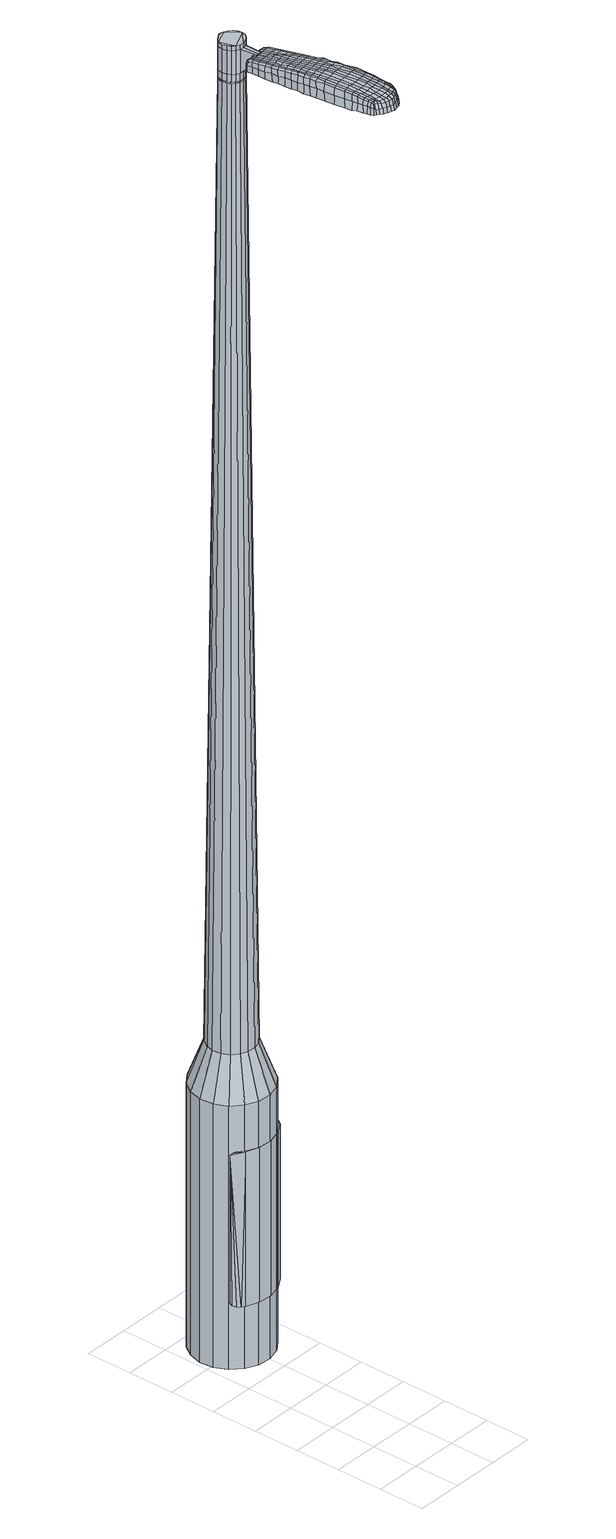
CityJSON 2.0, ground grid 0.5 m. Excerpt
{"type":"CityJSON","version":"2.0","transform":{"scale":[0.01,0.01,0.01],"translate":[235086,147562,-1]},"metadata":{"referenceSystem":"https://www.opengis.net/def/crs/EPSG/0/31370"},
"CityObjects":{
"object1":{"type":"GenericCityObject","attributes":{"cluster":337,"mean_distance_to_centroid":0.33,"new_centroid_x":235086.46,"new_centroid_y":147564.62,"mean_distance_to_camera":12.55,"H1":17.86,"H2":16.85,"Z_final":114.51,"cluster2":-1,"proj_x":235081.89,"proj_y":147565.12,"id_line":44578,"bearing_l":6.23,"distance":4.59,"orientation":"right","G_obj":276.23},"geometry":[{"type":"MultiSurface","lod":"2","boundaries":[[[0,1,2,3]],[[1,4,5,2]],[[4,6,7,5]],[[6,8,9,7]],[[8,10,11,9]],[[10,12,13,11]],[[12,14,15,13]],[[14,16,17,15]],[[16,18,19,17]],[[18,20,21,19]],[[20,22,23,21]],[[22,24,25,23]],[[24,26,27,25]],[[26,28,29,27]],[[28,30,31,29]],[[30,32,33,31]],[[32,34,35,33]],[[34,0,3,35]],[[36,37,38,39]],[[38,40,41,42]],[[41,43,42]],[[42,44,45,46]],[[45,47,46]],[[46,48,49,50]],[[49,51,50]],[[42,46,50,38]],[[50,52,39,38]],[[53,36,39]],[[2,5,7,35]],[[7,9,11,15]],[[11,13,15]],[[15,17,19,23]],[[19,21,23]],[[23,25,27,31]],[[27,29,31]],[[15,23,31,7]],[[31,33,35,7]],[[3,2,35]],[[1,0,54,55]],[[0,34,56,54]],[[34,32,57,56]],[[32,30,58,57]],[[30,28,59,58]],[[28,26,60,59]],[[26,24,61,60]],[[24,22,62,61]],[[22,20,63,62]],[[20,18,64,63]],[[18,16,65,64]],[[16,14,66,65]],[[14,12,67,66]],[[12,10,68,67]],[[10,8,69,68]],[[8,6,70,69]],[[6,4,71,70]],[[4,1,55,71]],[[55,54,72,73]],[[54,56,74,72]],[[56,57,75,74]],[[57,58,76,75]],[[58,59,77,76]],[[59,60,78,77]],[[60,61,79,78]],[[61,62,80,79]],[[62,63,81,80]],[[63,64,82,81]],[[64,65,83,82]],[[65,66,84,83]],[[66,67,85,84]],[[67,68,86,85]],[[68,69,87,86]],[[69,70,88,87]],[[70,71,89,88]],[[71,55,73,89]],[[72,90,91,92]],[[93,94,90,72]],[[75,95,94,93]],[[96,97,95,75]],[[98,99,97,96]],[[78,100,99,98]],[[79,101,100,78]],[[80,102,101,79]],[[81,103,102,80]],[[104,105,103,81]],[[83,106,105,104]],[[84,107,106,83]],[[108,109,107,84]],[[110,111,109,108]],[[112,113,111,110]],[[114,115,113,112]],[[89,116,115,114]],[[92,91,116,89]],[[117,118,119,120]],[[121,117,120,122]],[[123,121,122,124]],[[125,123,124,126]],[[127,125,126,128]],[[129,127,128,130]],[[131,129,130,132]],[[133,131,132,134]],[[135,133,134,136]],[[137,135,136,138]],[[139,137,138,140]],[[141,139,140,142]],[[143,141,142,144]],[[145,143,144,146]],[[147,145,146,148]],[[149,147,148,150]],[[73,72,92]],[[74,93,72]],[[74,75,93]],[[76,96,75]],[[76,77,98,96]],[[77,78,98]],[[82,104,81]],[[82,83,104]],[[85,108,84]],[[85,86,110,108]],[[86,87,112,110]],[[87,88,114,112]],[[88,89,114]],[[73,92,89]],[[151,91,90]],[[151,116,91]],[[152,115,116]],[[152,153,113,115]],[[153,154,111,113]],[[154,155,109,111]],[[155,107,109]],[[156,105,106]],[[156,103,105]],[[157,99,100]],[[157,158,97,99]],[[158,95,97]],[[159,94,95]],[[159,90,94]],[[39,52,149,160]],[[151,90,161,150]],[[53,39,160,118]],[[90,159,119,161]],[[36,53,118,117]],[[159,95,120,119]],[[37,36,117,121]],[[95,158,122,120]],[[38,37,121,123]],[[158,157,124,122]],[[40,38,123,125]],[[157,100,126,124]],[[41,40,125,127]],[[100,101,128,126]],[[43,41,127,129]],[[101,102,130,128]],[[42,43,129,131]],[[102,103,132,130]],[[44,42,131,133]],[[103,156,134,132]],[[45,44,133,135]],[[156,106,136,134]],[[47,45,135,137]],[[106,107,138,136]],[[46,47,137,139]],[[107,155,140,138]],[[48,46,139,141]],[[155,154,142,140]],[[49,48,141,143]],[[154,153,144,142]],[[51,49,143,145]],[[153,152,146,144]],[[50,51,145,147]],[[152,116,148,146]],[[52,50,147,149]],[[116,151,150,148]],[[149,150,162,163]],[[150,161,164,162]],[[161,119,165,164]],[[119,118,166,165]],[[118,160,167,166]],[[160,149,163,167]],[[168,169,170,171]],[[172,168,171,173]],[[168,172,174,175]],[[169,168,175,176]],[[177,178,179,180]],[[181,177,180,182]],[[177,181,183,184]],[[178,177,184,185]],[[186,187,188,189]],[[190,186,189,191]],[[186,190,192,193]],[[187,186,193,194]],[[195,196,197,198]],[[199,195,198,200]],[[195,199,201,202]],[[196,195,202,203]],[[204,205,206,207]],[[208,204,207,209]],[[204,208,210,211]],[[205,204,211,212]],[[213,214,215,216]],[[217,213,216,218]],[[213,217,219,220]],[[214,213,220,221]],[[222,223,224,225]],[[214,222,225,215]],[[222,214,221,226]],[[223,222,226,227]],[[228,229,230,231]],[[223,228,231,224]],[[228,223,227,232]],[[229,228,232,233]],[[234,172,173,235]],[[229,234,235,230]],[[234,229,233,236]],[[172,234,236,174]],[[237,238,239,240]],[[241,237,240,242]],[[237,241,243,244]],[[238,237,244,245]],[[246,247,248,249]],[[238,246,249,239]],[[246,238,245,250]],[[247,246,250,251]],[[252,253,254,255]],[[247,252,255,248]],[[252,247,251,256]],[[253,252,256,257]],[[258,259,260,261]],[[253,258,261,254]],[[258,253,257,262]],[[259,258,262,263]],[[264,169,176,265]],[[259,264,265,260]],[[264,259,263,266]],[[169,264,266,170]],[[267,268,269,270]],[[271,267,270,272]],[[267,271,273,274]],[[268,267,274,275]],[[276,277,278,279]],[[268,276,279,269]],[[276,268,275,280]],[[277,276,280,281]],[[282,283,284,285]],[[277,282,285,278]],[[282,277,281,286]],[[283,282,286,287]],[[288,181,182,289]],[[283,288,289,284]],[[288,283,287,290]],[[181,288,290,183]],[[291,292,293,294]],[[295,291,294,296]],[[291,295,297,298]],[[292,291,298,299]],[[300,301,302,303]],[[292,300,303,293]],[[300,292,299,304]],[[301,300,304,305]],[[306,307,308,309]],[[301,306,309,302]],[[306,301,305,310]],[[307,306,310,311]],[[312,313,314,315]],[[307,312,315,308]],[[312,307,311,316]],[[313,312,316,317]],[[318,178,185,319]],[[313,318,319,314]],[[318,313,317,320]],[[178,318,320,179]],[[321,207,206,322]],[[323,321,322,324]],[[321,323,325,326]],[[207,321,326,209]],[[327,323,324,328]],[[329,327,328,330]],[[327,329,331,332]],[[323,327,332,325]],[[333,329,330,334]],[[335,333,334,336]],[[333,335,337,338]],[[329,333,338,331]],[[339,335,336,340]],[[341,339,340,342]],[[339,341,343,344]],[[335,339,344,337]],[[345,341,342,346]],[[196,345,346,197]],[[345,196,203,347]],[[341,345,347,343]],[[348,349,194,193]],[[350,348,193,192]],[[348,350,351,352]],[[349,348,352,353]],[[354,355,353,352]],[[356,354,352,351]],[[354,356,357,358]],[[355,354,358,359]],[[360,361,359,358]],[[362,360,358,357]],[[360,362,363,364]],[[361,360,364,365]],[[366,367,365,364]],[[368,366,364,363]],[[366,368,201,199]],[[367,366,199,200]],[[369,370,371,372]],[[271,369,372,273]],[[369,271,272,373]],[[370,369,373,374]],[[375,190,191,376]],[[370,375,376,371]],[[375,370,374,377]],[[190,375,377,192]],[[378,379,380,381]],[[217,378,381,219]],[[378,217,218,382]],[[379,378,382,383]],[[384,385,386,387]],[[379,384,387,380]],[[384,379,383,388]],[[385,384,388,389]],[[390,187,194,391]],[[385,390,391,386]],[[390,385,389,392]],[[187,390,392,188]],[[393,394,395,396]],[[175,393,396,176]],[[393,175,174,397]],[[394,393,397,398]],[[399,400,401,402]],[[394,399,402,395]],[[399,394,398,403]],[[400,399,403,404]],[[405,198,197,406]],[[400,405,406,401]],[[405,400,404,407]],[[198,405,407,200]],[[408,409,410,411]],[[180,408,411,182]],[[408,180,179,412]],[[409,408,412,413]],[[414,202,201,415]],[[409,414,415,410]],[[414,409,413,416]],[[202,414,416,203]],[[417,418,419,420]],[[295,417,420,297]],[[417,295,296,421]],[[418,417,421,422]],[[423,208,209,424]],[[418,423,424,419]],[[423,418,422,425]],[[208,423,425,210]],[[426,427,428,429]],[[241,426,429,243]],[[426,241,242,430]],[[427,426,430,431]],[[432,433,434,435]],[[427,432,435,428]],[[432,427,431,436]],[[433,432,436,437]],[[438,205,212,439]],[[433,438,439,434]],[[438,433,437,440]],[[205,438,440,206]],[[441,442,431,430]],[[240,441,430,242]],[[441,240,239,443]],[[442,441,443,444]],[[445,446,437,436]],[[442,445,436,431]],[[445,442,444,447]],[[446,445,447,448]],[[449,322,206,440]],[[446,449,440,437]],[[449,446,448,450]],[[322,449,450,324]],[[451,452,453,454]],[[298,451,454,299]],[[451,298,297,420]],[[452,451,420,419]],[[455,326,325,456]],[[452,455,456,453]],[[455,452,419,424]],[[326,455,424,209]],[[457,458,444,443]],[[249,457,443,239]],[[457,249,248,459]],[[458,457,459,460]],[[461,462,448,447]],[[458,461,447,444]],[[461,458,460,463]],[[462,461,463,464]],[[465,328,324,450]],[[462,465,450,448]],[[465,462,464,466]],[[328,465,466,330]],[[467,468,469,470]],[[304,467,470,305]],[[467,304,299,454]],[[468,467,454,453]],[[471,332,331,472]],[[468,471,472,469]],[[471,468,453,456]],[[332,471,456,325]],[[473,474,460,459]],[[255,473,459,248]],[[473,255,254,475]],[[474,473,475,476]],[[477,478,464,463]],[[474,477,463,460]],[[477,474,476,479]],[[478,477,479,480]],[[481,334,330,466]],[[478,481,466,464]],[[481,478,480,482]],[[334,481,482,336]],[[483,484,485,486]],[[310,483,486,311]],[[483,310,305,470]],[[484,483,470,469]],[[487,338,337,488]],[[484,487,488,485]],[[487,484,469,472]],[[338,487,472,331]],[[489,490,476,475]],[[261,489,475,254]],[[489,261,260,491]],[[490,489,491,492]],[[493,494,480,479]],[[490,493,479,476]],[[493,490,492,495]],[[494,493,495,496]],[[497,340,336,482]],[[494,497,482,480]],[[497,494,496,498]],[[340,497,498,342]],[[499,500,501,502]],[[316,499,502,317]],[[499,316,311,486]],[[500,499,486,485]],[[503,344,343,504]],[[500,503,504,501]],[[503,500,485,488]],[[344,503,488,337]],[[505,506,492,491]],[[265,505,491,260]],[[505,265,176,396]],[[506,505,396,395]],[[507,508,496,495]],[[506,507,495,492]],[[507,506,395,402]],[[508,507,402,401]],[[509,346,342,498]],[[508,509,498,496]],[[509,508,401,406]],[[346,509,406,197]],[[510,511,413,412]],[[320,510,412,179]],[[510,320,317,502]],[[511,510,502,501]],[[512,347,203,416]],[[511,512,416,413]],[[512,511,501,504]],[[347,512,504,343]],[[513,514,374,373]],[[270,513,373,272]],[[513,270,269,515]],[[514,513,515,516]],[[517,350,192,377]],[[514,517,377,374]],[[517,514,516,518]],[[350,517,518,351]],[[519,520,521,522]],[[220,519,522,221]],[[519,220,219,381]],[[520,519,381,380]],[[523,524,525,526]],[[520,523,526,521]],[[523,520,380,387]],[[524,523,387,386]],[[527,349,353,528]],[[524,527,528,525]],[[527,524,386,391]],[[349,527,391,194]],[[529,530,516,515]],[[279,529,515,269]],[[529,279,278,531]],[[530,529,531,532]],[[533,356,351,518]],[[530,533,518,516]],[[533,530,532,534]],[[356,533,534,357]],[[535,536,537,538]],[[226,535,538,227]],[[535,226,221,522]],[[536,535,522,521]],[[539,540,541,542]],[[536,539,542,537]],[[539,536,521,526]],[[540,539,526,525]],[[543,355,359,544]],[[540,543,544,541]],[[543,540,525,528]],[[355,543,528,353]],[[545,546,532,531]],[[285,545,531,278]],[[545,285,284,547]],[[546,545,547,548]],[[549,362,357,534]],[[546,549,534,532]],[[549,546,548,550]],[[362,549,550,363]],[[551,552,553,554]],[[232,551,554,233]],[[551,232,227,538]],[[552,551,538,537]],[[555,556,557,558]],[[552,555,558,553]],[[555,552,537,542]],[[556,555,542,541]],[[559,361,365,560]],[[556,559,560,557]],[[559,556,541,544]],[[361,559,544,359]],[[561,562,548,547]],[[289,561,547,284]],[[561,289,182,411]],[[562,561,411,410]],[[563,368,363,550]],[[562,563,550,548]],[[563,562,410,415]],[[368,563,415,201]],[[564,565,398,397]],[[236,564,397,174]],[[564,236,233,554]],[[565,564,554,553]],[[566,567,404,403]],[[565,566,403,398]],[[566,565,553,558]],[[567,566,558,557]],[[568,367,200,407]],[[567,568,407,404]],[[568,567,557,560]],[[367,568,560,365]],[[569,570,571,572]],[[572,571,573,574]],[[575,573,571,576]],[[576,571,570,577]],[[578,579,580,581]],[[581,580,582,583]],[[584,582,580,585]],[[585,580,579,586]],[[587,588,589,590]],[[590,589,591,592]],[[593,591,589,594]],[[594,589,588,595]],[[596,597,598,599]],[[599,598,600,601]],[[602,600,598,603]],[[603,598,597,604]],[[605,606,607,608]],[[608,607,609,610]],[[611,609,607,612]],[[612,607,606,613]],[[614,615,616,617]],[[617,616,618,619]],[[620,618,616,621]],[[621,616,615,622]],[[623,624,625,626]],[[626,625,615,614]],[[622,615,625,627]],[[627,625,624,628]],[[629,630,631,632]],[[632,631,624,623]],[[628,624,631,633]],[[633,631,630,634]],[[574,573,635,636]],[[636,635,630,629]],[[634,630,635,637]],[[637,635,573,575]],[[638,639,640,641]],[[641,640,642,643]],[[644,642,640,645]],[[645,640,639,646]],[[647,648,649,650]],[[650,649,639,638]],[[646,639,649,651]],[[651,649,648,652]],[[653,654,655,656]],[[656,655,648,647]],[[652,648,655,657]],[[657,655,654,658]],[[659,660,661,662]],[[662,661,654,653]],[[658,654,661,663]],[[663,661,660,664]],[[577,570,665,666]],[[666,665,660,659]],[[664,660,665,667]],[[667,665,570,569]],[[668,669,670,671]],[[671,670,672,673]],[[674,672,670,675]],[[675,670,669,676]],[[677,678,679,680]],[[680,679,669,668]],[[676,669,679,681]],[[681,679,678,682]],[[683,684,685,686]],[[686,685,678,677]],[[682,678,685,687]],[[687,685,684,688]],[[583,582,689,690]],[[690,689,684,683]],[[688,684,689,691]],[[691,689,582,584]],[[692,693,694,695]],[[695,694,696,697]],[[698,696,694,699]],[[699,694,693,700]],[[701,702,703,704]],[[704,703,693,692]],[[700,693,703,705]],[[705,703,702,706]],[[707,708,709,710]],[[710,709,702,701]],[[706,702,709,711]],[[711,709,708,712]],[[713,714,715,716]],[[716,715,708,707]],[[712,708,715,717]],[[717,715,714,718]],[[586,579,719,720]],[[720,719,714,713]],[[718,714,719,721]],[[721,719,579,578]],[[605,608,722,723]],[[723,722,724,725]],[[726,724,722,727]],[[727,722,608,610]],[[725,724,728,729]],[[729,728,730,731]],[[732,730,728,733]],[[733,728,724,726]],[[731,730,734,735]],[[735,734,736,737]],[[738,736,734,739]],[[739,734,730,732]],[[737,736,740,741]],[[741,740,742,743]],[[744,742,740,745]],[[745,740,736,738]],[[743,742,746,747]],[[747,746,597,596]],[[604,597,746,748]],[[748,746,742,744]],[[595,749,750,594]],[[594,750,751,593]],[[752,751,750,753]],[[753,750,749,754]],[[754,755,756,753]],[[753,756,757,752]],[[758,757,756,759]],[[759,756,755,760]],[[760,761,762,759]],[[759,762,763,758]],[[764,763,762,765]],[[765,762,761,766]],[[766,767,768,765]],[[765,768,769,764]],[[602,769,768,600]],[[600,768,767,601]],[[770,771,772,773]],[[773,772,672,674]],[[673,672,772,774]],[[774,772,771,775]],[[592,591,776,777]],[[777,776,771,770]],[[775,771,776,778]],[[778,776,591,593]],[[779,780,781,782]],[[782,781,618,620]],[[619,618,781,783]],[[783,781,780,784]],[[785,786,787,788]],[[788,787,780,779]],[[784,780,787,789]],[[789,787,786,790]],[[595,588,791,792]],[[792,791,786,785]],[[790,786,791,793]],[[793,791,588,587]],[[794,795,796,797]],[[797,796,576,577]],[[575,576,796,798]],[[798,796,795,799]],[[800,801,802,803]],[[803,802,795,794]],[[799,795,802,804]],[[804,802,801,805]],[[596,599,806,807]],[[807,806,801,800]],[[805,801,806,808]],[[808,806,599,601]],[[809,810,811,812]],[[812,811,581,583]],[[578,581,811,813]],[[813,811,810,814]],[[602,603,815,816]],[[816,815,810,809]],[[814,810,815,817]],[[817,815,603,604]],[[818,819,820,821]],[[821,820,696,698]],[[697,696,820,822]],[[822,820,819,823]],[[610,609,824,825]],[[825,824,819,818]],[[823,819,824,826]],[[826,824,609,611]],[[827,828,829,830]],[[830,829,642,644]],[[643,642,829,831]],[[829,828,831]],[[832,833,834,835]],[[835,834,828,827]],[[831,828,834,836]],[[836,834,833,837]],[[613,606,838,839]],[[839,838,833,832]],[[837,833,838,840]],[[840,838,606,605]],[[841,842,831]],[[831,842,641,643]],[[638,641,842,843]],[[842,841,843]],[[837,844,845,836]],[[836,845,841,831]],[[843,841,845,846]],[[846,845,844,847]],[[605,723,848,840]],[[840,848,844,837]],[[847,844,848,849]],[[849,848,723,725]],[[850,851,852,853]],[[853,852,699,700]],[[698,699,852,821]],[[821,852,851,818]],[[726,727,854,855]],[[855,854,851,850]],[[818,851,854,825]],[[825,854,727,610]],[[856,857,843]],[[843,857,650,638]],[[647,650,857,858]],[[857,856,858]],[[847,859,860,846]],[[846,860,856,843]],[[858,856,860,861]],[[861,860,859,862]],[[725,729,863,849]],[[849,863,859,847]],[[862,859,863,864]],[[864,863,729,731]],[[865,866,867,868]],[[868,867,705,706]],[[700,705,867,853]],[[853,867,866,850]],[[732,733,869,870]],[[870,869,866,865]],[[850,866,869,855]],[[855,869,733,726]],[[871,872,858]],[[858,872,656,647]],[[653,656,872,873]],[[873,872,871,874]],[[862,875,876,861]],[[861,876,871,858]],[[874,871,876,877]],[[877,876,875,878]],[[731,735,879,864]],[[864,879,875,862]],[[878,875,879,880]],[[880,879,735,737]],[[881,882,883,884]],[[884,883,711,712]],[[706,711,883,868]],[[868,883,882,865]],[[738,739,885,886]],[[886,885,882,881]],[[865,882,885,870]],[[870,885,739,732]],[[874,887,888,873]],[[873,888,662,653]],[[659,662,888,889]],[[889,888,887,890]],[[878,891,892,877]],[[877,892,887,874]],[[890,887,892,893]],[[893,892,891,894]],[[737,741,895,880]],[[880,895,891,878]],[[894,891,895,896]],[[896,895,741,743]],[[897,898,899,900]],[[900,899,717,718]],[[712,717,899,884]],[[884,899,898,881]],[[744,745,901,902]],[[902,901,898,897]],[[881,898,901,886]],[[886,901,745,738]],[[890,903,904,889]],[[889,904,666,659]],[[577,666,904,797]],[[797,904,903,794]],[[894,905,906,893]],[[893,906,903,890]],[[794,903,906,803]],[[803,906,905,800]],[[743,747,907,896]],[[896,907,905,894]],[[800,905,907,807]],[[807,907,747,596]],[[814,908,909,813]],[[813,909,721,578]],[[718,721,909,900]],[[900,909,908,897]],[[604,748,910,817]],[[817,910,908,814]],[[897,908,910,902]],[[902,910,748,744]],[[775,911,912,774]],[[774,912,671,673]],[[668,671,912,913]],[[913,912,911,914]],[[593,751,915,778]],[[778,915,911,775]],[[914,911,915,916]],[[916,915,751,752]],[[917,918,919,920]],[[920,919,621,622]],[[620,621,919,782]],[[782,919,918,779]],[[921,922,923,924]],[[924,923,918,917]],[[779,918,923,788]],[[788,923,922,785]],[[754,749,925,926]],[[926,925,922,921]],[[785,922,925,792]],[[792,925,749,595]],[[914,927,928,913]],[[913,928,680,668]],[[677,680,928,929]],[[929,928,927,930]],[[752,757,931,916]],[[916,931,927,914]],[[930,927,931,932]],[[932,931,757,758]],[[933,934,935,936]],[[936,935,627,628]],[[622,627,935,920]],[[920,935,934,917]],[[937,938,939,940]],[[940,939,934,933]],[[917,934,939,924]],[[924,939,938,921]],[[760,755,941,942]],[[942,941,938,937]],[[921,938,941,926]],[[926,941,755,754]],[[930,943,944,929]],[[929,944,686,677]],[[683,686,944,945]],[[945,944,943,946]],[[758,763,947,932]],[[932,947,943,930]],[[946,943,947,948]],[[948,947,763,764]],[[949,950,951,952]],[[952,951,633,634]],[[628,633,951,936]],[[936,951,950,933]],[[953,954,955,956]],[[956,955,950,949]],[[933,950,955,940]],[[940,955,954,937]],[[766,761,957,958]],[[958,957,954,953]],[[937,954,957,942]],[[942,957,761,760]],[[946,959,960,945]],[[945,960,690,683]],[[583,690,960,812]],[[812,960,959,809]],[[764,769,961,948]],[[948,961,959,946]],[[809,959,961,816]],[[816,961,769,602]],[[799,962,963,798]],[[798,963,637,575]],[[634,637,963,952]],[[952,963,962,949]],[[805,964,965,804]],[[804,965,962,799]],[[949,962,965,956]],[[956,965,964,953]],[[601,767,966,808]],[[808,966,964,805]],[[953,964,966,958]],[[958,966,767,766]],[[569,572,171,170]],[[572,574,173,171]],[[584,585,184,183]],[[585,586,185,184]],[[587,590,189,188]],[[590,592,191,189]],[[611,612,211,210]],[[612,613,212,211]],[[614,617,216,215]],[[617,619,218,216]],[[623,626,225,224]],[[626,614,215,225]],[[629,632,231,230]],[[632,623,224,231]],[[574,636,235,173]],[[636,629,230,235]],[[644,645,244,243]],[[645,646,245,244]],[[646,651,250,245]],[[651,652,251,250]],[[652,657,256,251]],[[657,658,257,256]],[[658,663,262,257]],[[663,664,263,262]],[[664,667,266,263]],[[667,569,170,266]],[[674,675,274,273]],[[675,676,275,274]],[[676,681,280,275]],[[681,682,281,280]],[[682,687,286,281]],[[687,688,287,286]],[[688,691,290,287]],[[691,584,183,290]],[[692,695,294,293]],[[695,697,296,294]],[[701,704,303,302]],[[704,692,293,303]],[[707,710,309,308]],[[710,701,302,309]],[[713,716,315,314]],[[716,707,308,315]],[[586,720,319,185]],[[720,713,314,319]],[[770,773,372,371]],[[773,674,273,372]],[[592,777,376,191]],[[777,770,371,376]],[[619,783,382,218]],[[783,784,383,382]],[[784,789,388,383]],[[789,790,389,388]],[[790,793,392,389]],[[793,587,188,392]],[[697,822,421,296]],[[822,823,422,421]],[[823,826,425,422]],[[826,611,210,425]],[[827,830,429,428]],[[830,644,243,429]],[[832,835,435,434]],[[835,827,428,435]],[[613,839,439,212]],[[839,832,434,439]],[[967,968,969,970]],[[971,972,970,969]],[[973,974,975,976]],[[977,978,979,980]],[[968,981,982,969]],[[983,971,969,982]],[[984,973,976,985]],[[986,987,978,977]],[[981,988,989,982]],[[989,990,983,982]],[[991,984,985,992]],[[993,987,986,994]],[[988,995,996,989]],[[996,997,990,989]],[[998,991,992,999]],[[1000,993,994,1001]],[[1002,1003,1004,1005]],[[1006,1007,1003,1002]],[[1006,1008,1009,1007]],[[1008,1010,1011,1009]],[[1012,1013,1014,1015]],[[1016,1017,1013,1012]],[[1018,1019,1017,1016]],[[1020,1021,1019,1018]],[[1015,1004,1003,1012]],[[1012,1003,1007,1016]],[[1007,1009,1018,1016]],[[1009,1011,1020,1018]],[[976,975,972,971]],[[985,976,971,983]],[[990,992,985,983]],[[997,999,992,990]],[[977,980,974,973]],[[986,977,973,984]],[[994,986,984,991]],[[1001,994,991,998]],[[978,1002,1005,979]],[[987,1006,1002,978]],[[1008,1006,987,993]],[[1010,1008,993,1000]],[[1022,1023,1024,1025]],[[1024,1026,1027,1028]],[[1024,1028,1029,1030]],[[1024,1030,1025]],[[1031,1022,1025,1032]],[[1033,1032,1025,1034]],[[1035,1034,1025]],[[1036,1024,1023,1037]],[[1038,1036,1037,1039]],[[1040,1038,1039,1041]],[[1042,1040,1041,1043]],[[1044,1042,1043,1045]],[[1045,1046,1047,1048]],[[1045,1048,1049,1050]],[[1045,1050,1051,1052]],[[1051,1053,1054,1055]],[[1051,1055,1056,1057]],[[1051,1057,1052]],[[1045,1052,1044]],[[1058,1059,1023,1022]],[[1060,1061,1026,1024]],[[1062,1063,1035,1025]],[[1059,1064,1037,1023]],[[1065,1060,1024,1036]],[[1064,1066,1039,1037]],[[1067,1065,1036,1038]],[[1066,1068,1041,1039]],[[1069,1067,1038,1040]],[[1068,1070,1043,1041]],[[1071,1069,1040,1042]],[[1070,1072,1045,1043]],[[1073,1071,1042,1044]],[[1072,1074,1046,1045]],[[1075,1076,1053,1051]],[[1077,1073,1044,1052]],[[1047,1046,1074,1078]],[[1048,1047,1078,1079]],[[1049,1048,1079,1080]],[[1050,1049,1080,1081]],[[1051,1050,1081,1075]],[[1082,1058,1022,1031]],[[1083,1082,1031,1032]],[[1084,1083,1032,1033]],[[1085,1084,1033,1034]],[[1063,1085,1034,1035]],[[1027,1026,1061,1086]],[[1054,1053,1076,1087]],[[1028,1027,1086,1088]],[[1029,1028,1088,1089]],[[1030,1029,1089,1090]],[[1025,1030,1090,1062]],[[1055,1054,1087,1091]],[[1056,1055,1091,1092]],[[1057,1056,1092,1093]],[[1052,1057,1093,1077]]]}]}
},
"vertices":[
[52,218,384],[37,219,384],[37,219,96],[52,218,96],[24,225,384],[24,225,96],[13,235,384],[13,235,96],[7,248,384],[7,248,96],[5,263,384],[5,263,96],[9,277,384],[9,277,96],[17,289,384],[17,289,96],[29,298,384],[29,298,96],[43,302,384],[43,302,96],[58,301,384],[58,301,96],[71,295,384],[71,295,96],[82,285,384],[82,285,96],[88,272,384],[88,272,96],[90,257,384],[90,257,96],[86,243,384],[86,243,96],[78,231,384],[78,231,96],[66,222,384],[66,222,96],[57,251,1524],[60,255,1524],[61,259,1524],[49,247,1524],[60,264,1524],[58,268,1524],[51,273,1524],[55,271,1524],[46,274,1524],[42,272,1524],[35,266,1524],[38,269,1524],[34,261,1524],[35,256,1524],[40,249,1524],[37,252,1524],[44,247,1524],[53,248,1524],[50,235,429],[42,236,429],[59,238,429],[66,243,429],[71,250,429],[73,259,429],[72,267,429],[68,275,429],[62,281,429],[54,285,429],[45,285,429],[36,283,429],[29,278,429],[24,270,429],[22,262,429],[23,253,429],[27,245,429],[34,239,429],[49,247,1483],[44,247,1483],[53,248,1483],[57,251,1483],[60,255,1483],[61,259,1483],[60,264,1483],[58,268,1483],[55,271,1483],[51,273,1483],[46,274,1483],[42,272,1483],[38,269,1483],[35,266,1483],[34,261,1483],[35,256,1483],[37,252,1483],[40,249,1483],[49,247,1485],[44,248,1485],[44,248,1483],[53,249,1483],[53,249,1485],[57,251,1485],[59,255,1483],[59,255,1485],[60,259,1483],[60,259,1485],[60,264,1485],[58,268,1485],[55,271,1485],[51,273,1485],[46,273,1483],[46,273,1485],[42,272,1485],[38,269,1485],[36,265,1483],[36,265,1485],[35,261,1483],[35,261,1485],[35,257,1483],[35,257,1485],[37,253,1483],[37,253,1485],[40,249,1485],[57,251,1519],[53,248,1519],[53,248,1493],[57,251,1493],[60,255,1519],[60,255,1493],[61,259,1519],[61,259,1493],[60,264,1519],[60,264,1493],[58,268,1519],[58,268,1493],[55,271,1519],[55,271,1493],[51,273,1519],[51,273,1493],[46,274,1519],[46,274,1493],[42,272,1519],[42,272,1493],[38,269,1519],[38,269,1493],[35,266,1519],[35,266,1493],[34,261,1519],[34,261,1493],[35,256,1519],[35,256,1493],[37,252,1519],[37,252,1493],[40,249,1519],[40,249,1493],[44,247,1519],[44,247,1493],[44,247,1485],[37,252,1485],[35,256,1485],[34,261,1485],[35,266,1485],[46,274,1485],[61,259,1485],[60,255,1485],[53,248,1485],[49,247,1519],[49,247,1493],[48,228,1513],[48,228,1518],[51,228,1513],[54,229,1513],[54,229,1518],[51,228,1518],[40,152,1519],[39,160,1518],[38,158,1509],[38,151,1510],[40,144,1519],[39,142,1510],[42,145,1526],[41,154,1525],[41,161,1525],[78,156,1519],[77,163,1518],[75,164,1525],[76,157,1525],[79,148,1519],[78,149,1526],[81,147,1510],[80,155,1510],[79,162,1509],[68,82,1519],[65,81,1519],[65,80,1513],[69,81,1513],[72,83,1519],[73,82,1513],[72,85,1524],[68,83,1524],[65,83,1524],[60,155,1530],[60,163,1529],[56,162,1529],[57,155,1530],[61,146,1531],[58,146,1531],[65,147,1530],[64,156,1530],[63,163,1529],[51,235,1512],[49,235,1512],[49,234,1517],[51,234,1517],[54,236,1512],[54,235,1517],[55,235,1506],[52,235,1506],[49,234,1506],[47,94,1519],[47,97,1519],[45,96,1512],[46,93,1512],[48,91,1518],[47,90,1512],[49,92,1522],[49,94,1523],[48,97,1524],[46,102,1519],[45,107,1519],[43,106,1512],[44,100,1512],[47,102,1524],[46,108,1525],[44,113,1519],[43,121,1519],[41,119,1511],[42,112,1511],[45,114,1526],[44,122,1526],[41,132,1519],[40,131,1510],[43,133,1526],[36,226,1513],[36,219,1513],[37,220,1518],[37,227,1517],[36,232,1512],[37,231,1516],[35,231,1506],[35,225,1507],[35,218,1507],[36,211,1514],[37,204,1515],[38,205,1520],[38,212,1519],[35,210,1507],[36,202,1507],[37,196,1515],[38,189,1516],[39,190,1522],[38,197,1521],[36,195,1508],[36,187,1508],[38,181,1517],[38,174,1517],[40,175,1524],[39,182,1523],[37,180,1508],[37,173,1509],[39,167,1518],[40,168,1524],[37,165,1509],[83,97,1519],[83,100,1519],[82,100,1524],[82,97,1523],[83,94,1518],[82,95,1522],[84,94,1512],[84,96,1512],[84,99,1512],[83,105,1519],[83,111,1519],[81,111,1525],[82,105,1524],[85,104,1512],[84,110,1512],[83,117,1519],[82,125,1519],[80,125,1526],[81,117,1526],[84,116,1511],[83,124,1511],[81,136,1519],[79,137,1526],[82,135,1510],[66,229,1513],[67,222,1513],[68,221,1507],[67,229,1507],[65,235,1512],[66,234,1506],[64,234,1516],[65,230,1517],[66,223,1518],[68,214,1514],[70,207,1515],[71,206,1507],[70,214,1507],[67,215,1519],[68,208,1520],[71,200,1515],[72,192,1516],[74,191,1508],[72,199,1508],[69,200,1521],[71,193,1522],[73,185,1517],[75,178,1517],[76,177,1509],[75,184,1508],[72,186,1523],[73,179,1524],[76,171,1518],[77,169,1509],[74,171,1524],[52,229,1519],[49,229,1519],[53,221,1520],[50,221,1520],[56,222,1520],[55,229,1519],[54,214,1522],[51,214,1522],[55,207,1523],[52,206,1523],[58,207,1523],[57,214,1521],[55,199,1524],[53,199,1524],[56,192,1525],[53,192,1525],[59,192,1525],[59,200,1524],[57,185,1526],[54,184,1526],[58,177,1527],[55,177,1527],[61,178,1527],[60,185,1526],[59,170,1528],[56,170,1528],[62,170,1528],[68,86,1527],[64,86,1527],[72,88,1526],[71,92,1527],[68,91,1528],[64,90,1528],[67,97,1529],[63,97,1529],[71,98,1528],[70,105,1530],[66,104,1530],[62,104,1530],[65,112,1531],[62,111,1531],[69,112,1530],[68,121,1531],[64,121,1531],[61,120,1531],[63,133,1531],[59,133,1531],[67,134,1531],[82,92,1518],[80,90,1519],[81,89,1513],[83,91,1513],[81,93,1523],[79,91,1523],[77,86,1519],[77,85,1513],[76,88,1524],[49,89,1518],[51,87,1518],[52,89,1523],[50,91,1523],[48,88,1513],[51,86,1513],[54,85,1519],[57,83,1519],[57,84,1524],[54,87,1523],[54,84,1513],[57,82,1513],[61,82,1519],[61,83,1524],[61,81,1513],[43,154,1528],[45,154,1528],[44,161,1528],[42,161,1527],[43,145,1528],[45,145,1529],[47,154,1529],[50,154,1530],[50,162,1529],[47,161,1528],[48,145,1529],[51,145,1530],[54,155,1530],[53,162,1529],[55,145,1531],[75,157,1528],[72,157,1529],[74,148,1529],[76,149,1528],[74,164,1527],[71,164,1528],[68,156,1529],[70,147,1530],[67,164,1528],[63,237,1512],[61,236,1512],[61,235,1517],[63,235,1517],[64,236,1506],[62,236,1506],[58,236,1512],[58,235,1517],[59,235,1506],[37,234,1512],[38,234,1512],[38,233,1506],[36,233,1506],[37,233,1517],[39,233,1517],[41,234,1512],[43,235,1512],[43,234,1506],[40,233,1506],[41,233,1517],[44,233,1517],[46,235,1512],[46,234,1506],[46,234,1517],[38,227,1519],[40,228,1519],[38,220,1520],[40,220,1520],[42,228,1519],[44,228,1519],[42,220,1520],[45,221,1520],[47,228,1519],[48,221,1520],[64,230,1519],[62,230,1519],[63,222,1520],[65,223,1520],[58,230,1519],[59,222,1520],[39,212,1521],[41,213,1521],[39,205,1522],[41,205,1522],[43,213,1521],[46,213,1521],[44,205,1522],[46,206,1523],[48,213,1522],[49,206,1523],[66,215,1521],[64,215,1521],[65,208,1522],[67,208,1522],[60,215,1521],[61,207,1522],[40,198,1523],[42,198,1523],[40,190,1524],[42,190,1524],[44,198,1523],[47,198,1524],[45,191,1525],[48,191,1525],[50,199,1524],[50,191,1525],[68,201,1523],[66,200,1523],[67,193,1524],[69,193,1524],[62,200,1524],[63,193,1525],[41,183,1525],[43,183,1525],[41,176,1526],[43,176,1526],[45,183,1526],[48,184,1526],[46,176,1527],[49,176,1527],[51,184,1526],[52,177,1527],[70,186,1525],[68,186,1525],[69,178,1526],[71,179,1526],[64,185,1526],[65,178,1527],[42,168,1527],[44,168,1527],[46,169,1527],[49,169,1528],[52,169,1528],[73,172,1527],[70,171,1527],[66,171,1528],[81,96,1525],[79,93,1525],[81,99,1526],[79,97,1526],[76,90,1526],[76,94,1527],[50,93,1525],[52,91,1525],[51,95,1526],[49,97,1525],[54,89,1525],[57,87,1526],[57,91,1527],[53,93,1526],[61,86,1526],[60,91,1527],[81,105,1526],[79,103,1527],[80,111,1527],[78,109,1528],[75,100,1528],[74,107,1529],[48,102,1526],[50,100,1527],[49,107,1528],[47,108,1527],[53,99,1527],[56,98,1528],[55,104,1529],[52,105,1528],[59,97,1528],[59,104,1530],[80,117,1528],[78,116,1529],[79,125,1528],[77,124,1529],[74,114,1529],[73,123,1530],[46,114,1528],[48,113,1528],[47,121,1529],[45,122,1528],[51,112,1529],[54,111,1530],[53,120,1530],[50,121,1530],[58,111,1530],[57,120,1531],[78,137,1529],[75,136,1529],[71,135,1530],[44,133,1528],[46,133,1529],[49,133,1530],[52,133,1530],[56,133,1531],[40,158,1509],[41,160,1518],[42,153,1518],[40,151,1509],[42,144,1519],[41,143,1510],[44,145,1525],[43,154,1525],[43,161,1525],[73,164,1525],[75,163,1518],[76,156,1518],[74,157,1525],[77,148,1519],[76,148,1525],[79,146,1510],[78,155,1509],[77,162,1509],[65,83,1513],[65,84,1519],[68,84,1519],[68,83,1513],[71,85,1519],[72,84,1513],[71,87,1524],[68,85,1524],[65,85,1524],[56,162,1528],[59,162,1528],[60,155,1529],[57,155,1529],[61,146,1529],[58,146,1529],[65,146,1529],[64,155,1529],[63,162,1528],[49,232,1516],[49,233,1512],[52,233,1512],[52,232,1516],[55,233,1512],[54,233,1516],[55,233,1506],[52,232,1506],[49,232,1506],[47,96,1512],[49,98,1519],[49,94,1518],[48,93,1512],[50,93,1518],[49,92,1512],[51,93,1522],[50,95,1523],[50,98,1523],[45,106,1512],[46,108,1519],[48,102,1519],[46,101,1512],[49,103,1524],[48,108,1525],[43,120,1511],[45,121,1519],[46,113,1519],[44,112,1511],[47,114,1525],[46,122,1526],[43,132,1519],[42,131,1510],[45,133,1526],[39,219,1518],[38,219,1513],[38,226,1513],[39,227,1517],[38,231,1512],[39,230,1515],[37,230,1506],[37,225,1506],[37,218,1507],[40,205,1520],[39,204,1514],[38,211,1514],[40,212,1519],[37,210,1507],[38,202,1507],[41,190,1522],[40,189,1516],[39,196,1515],[40,197,1521],[38,195,1508],[38,187,1508],[42,175,1523],[40,174,1517],[40,181,1516],[41,182,1522],[39,180,1508],[39,173,1508],[41,167,1517],[42,168,1524],[39,165,1509],[80,101,1523],[81,100,1519],[81,97,1518],[80,97,1523],[81,95,1518],[80,96,1522],[82,94,1512],[82,96,1512],[83,99,1512],[80,111,1525],[81,111,1519],[81,105,1519],[80,105,1524],[83,104,1512],[82,110,1512],[78,125,1526],[80,124,1519],[81,117,1519],[79,117,1525],[82,116,1511],[81,123,1511],[79,136,1519],[77,137,1526],[80,135,1510],[66,221,1507],[65,221,1513],[64,229,1513],[65,228,1506],[63,234,1512],[64,233,1506],[62,233,1515],[63,229,1517],[64,222,1518],[69,206,1507],[68,207,1514],[67,214,1514],[68,213,1507],[65,215,1519],[66,207,1520],[72,191,1508],[70,192,1516],[69,199,1515],[70,198,1508],[68,200,1521],[69,193,1522],[74,176,1508],[73,177,1517],[71,185,1516],[73,184,1508],[70,185,1522],[71,178,1523],[74,170,1517],[75,169,1509],[72,171,1524],[52,228,1518],[50,228,1518],[53,221,1519],[50,221,1519],[56,221,1519],[55,228,1518],[54,213,1520],[51,213,1520],[55,206,1521],[52,206,1521],[58,206,1521],[57,214,1520],[55,199,1523],[53,198,1523],[56,191,1524],[53,191,1524],[59,192,1524],[58,199,1523],[57,184,1525],[54,184,1525],[58,177,1526],[55,176,1526],[61,177,1526],[60,184,1525],[59,169,1527],[56,169,1527],[62,170,1527],[64,87,1526],[68,87,1526],[71,89,1525],[71,93,1526],[67,91,1526],[64,91,1526],[63,97,1528],[67,98,1528],[70,99,1527],[70,106,1528],[66,105,1529],[62,104,1529],[62,111,1530],[65,112,1530],[69,113,1529],[68,121,1530],[64,121,1530],[61,120,1530],[59,133,1530],[63,133,1530],[66,134,1530],[80,91,1513],[79,91,1518],[80,93,1518],[81,93,1512],[79,94,1523],[78,92,1523],[75,88,1519],[76,87,1513],[75,89,1523],[53,90,1523],[53,89,1518],[51,91,1518],[52,92,1523],[50,90,1512],[52,88,1512],[58,86,1523],[58,85,1519],[55,87,1519],[55,88,1523],[55,86,1513],[58,84,1513],[61,84,1519],[61,85,1524],[61,83,1513],[45,161,1527],[45,154,1527],[44,154,1527],[43,161,1526],[45,145,1527],[46,145,1528],[50,161,1528],[51,154,1528],[48,154,1528],[47,161,1527],[49,145,1528],[52,145,1529],[54,154,1529],[53,161,1528],[55,145,1529],[73,148,1528],[72,157,1527],[73,157,1527],[75,148,1527],[72,164,1526],[71,164,1527],[68,156,1528],[69,147,1528],[67,163,1527],[61,233,1516],[62,234,1512],[63,235,1512],[62,234,1516],[64,234,1506],[62,233,1506],[58,234,1512],[58,233,1516],[59,233,1506],[38,231,1506],[39,232,1512],[38,232,1512],[37,231,1506],[39,231,1516],[43,231,1506],[44,232,1512],[41,232,1512],[40,231,1506],[42,231,1516],[44,232,1516],[46,233,1512],[46,232,1506],[47,232,1516],[40,227,1518],[39,227,1518],[40,220,1519],[45,227,1518],[42,227,1518],[43,220,1519],[45,220,1519],[47,227,1518],[48,220,1519],[63,222,1519],[62,229,1518],[63,229,1518],[64,222,1519],[58,229,1518],[59,222,1519],[41,212,1520],[40,212,1520],[41,205,1521],[46,213,1520],[43,212,1520],[44,205,1521],[47,205,1521],[48,213,1520],[49,205,1521],[65,207,1521],[64,214,1520],[65,215,1520],[66,207,1521],[60,214,1520],[61,207,1521],[42,197,1522],[41,197,1522],[42,190,1523],[43,190,1523],[47,198,1522],[44,198,1522],[45,190,1523],[48,190,1524],[50,198,1523],[51,191,1524],[67,192,1523],[66,200,1522],[67,200,1522],[68,193,1523],[62,199,1522],[63,192,1523],[43,183,1524],[42,183,1524],[43,175,1525],[44,175,1525],[48,183,1525],[46,183,1524],[46,176,1525],[49,176,1526],[51,183,1525],[52,176,1526],[69,178,1525],[68,185,1524],[69,185,1524],[70,178,1525],[64,185,1524],[65,177,1525],[44,168,1526],[43,168,1526],[50,168,1527],[47,168,1526],[53,169,1527],[70,171,1526],[71,171,1526],[66,170,1526],[78,94,1524],[79,96,1524],[79,100,1525],[78,98,1525],[75,91,1525],[75,95,1525],[52,96,1525],[53,92,1524],[51,94,1524],[51,97,1525],[57,92,1526],[58,89,1525],[55,90,1524],[54,94,1525],[61,88,1525],[61,91,1526],[78,103,1526],[79,105,1526],[79,111,1526],[77,110,1527],[74,101,1526],[74,108,1527],[50,107,1527],[51,101,1526],[50,102,1526],[49,108,1526],[56,105,1528],[56,98,1527],[53,100,1526],[53,106,1527],[60,98,1527],[59,105,1528],[77,116,1527],[78,117,1527],[77,125,1527],[76,124,1528],[73,114,1528],[72,123,1529],[48,121,1528],[49,113,1527],[48,114,1527],[47,122,1527],[54,120,1529],[55,112,1529],[52,112,1528],[51,121,1528],[58,111,1529],[57,120,1530],[75,136,1528],[76,137,1528],[71,135,1529],[47,133,1528],[46,134,1528],[53,133,1529],[50,133,1529],[56,133,1530],[37,231,1508],[44,232,1508],[46,199,1509],[38,198,1509],[48,178,1510],[39,177,1510],[51,138,1512],[42,137,1512],[40,155,1511],[49,156,1511],[53,120,1513],[55,107,1514],[46,106,1514],[44,119,1513],[50,232,1508],[54,200,1509],[56,178,1510],[60,139,1512],[58,157,1511],[62,121,1513],[64,108,1514],[57,233,1508],[62,201,1509],[65,179,1510],[70,140,1512],[68,158,1511],[73,109,1514],[72,122,1513],[64,234,1508],[69,202,1509],[73,180,1510],[79,141,1512],[77,159,1511],[81,110,1514],[81,123,1513],[57,94,1514],[59,89,1514],[52,88,1514],[49,93,1514],[65,94,1514],[66,90,1514],[74,95,1514],[73,91,1514],[82,96,1514],[80,91,1514],[62,85,1515],[66,82,1515],[64,82,1515],[58,84,1515],[66,85,1515],[67,82,1515],[71,86,1515],[68,82,1515],[75,86,1515],[69,82,1515],[88,246,334],[87,241,334],[87,241,165],[91,256,171],[88,246,165],[89,249,165],[90,252,166],[90,254,167],[91,255,169],[89,249,334],[90,252,333],[90,254,332],[91,255,331],[91,256,328],[79,229,165],[79,229,334],[67,221,165],[67,221,334],[52,217,165],[52,217,334],[37,218,165],[37,218,334],[23,223,165],[23,223,334],[20,226,334],[17,229,334],[15,231,333],[14,232,332],[13,233,331],[13,233,328],[20,226,165],[13,233,171],[13,233,169],[14,232,167],[15,231,166],[17,229,165],[85,246,334],[84,243,334],[84,243,165],[85,246,165],[88,256,171],[88,256,328],[77,231,334],[77,231,165],[65,223,334],[65,223,165],[52,220,334],[52,220,165],[38,220,334],[38,220,165],[25,226,334],[25,226,165],[22,228,334],[15,235,328],[15,235,171],[22,228,165],[19,231,334],[17,233,333],[16,234,332],[15,235,331],[86,250,334],[87,253,333],[87,255,332],[88,256,331],[86,250,165],[15,235,169],[87,253,166],[87,255,167],[88,256,169],[16,234,167],[17,233,166],[19,231,165]
]}
